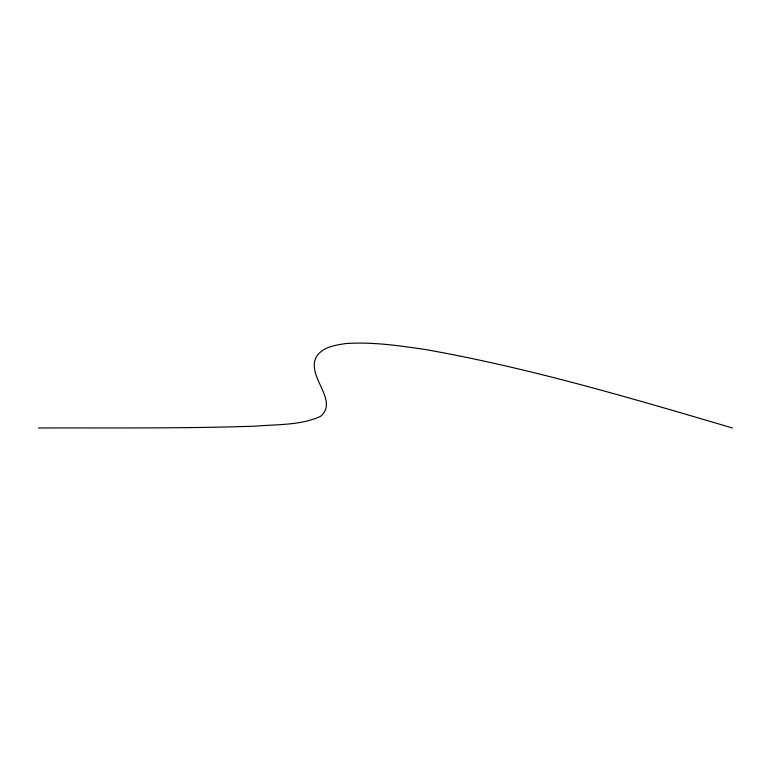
<?xml version="1.0" encoding="UTF-8"?>
<svg xmlns="http://www.w3.org/2000/svg" width="771" height="771" viewBox="0 0 771 771"><rect width="100%" height="100%" fill="white"/><g stroke="black" fill="none" stroke-linecap="round" stroke-linejoin="round"><path stroke-width="1.16" d="M38.55 427.982C111.13 427.732 183.749 428.628 256.3 426.112C277.685 424.262 300.42 425.467 320.389 416.436C339.751 400.419 305.229 376.103 316.64 356.308C323.078 346.844 335.163 345.215 345.61 343.577C372.499 341.707 399.282 345.668 425.814 349.591C529.812 368.037 631.266 398.183 732.45 427.982"/></g></svg>
